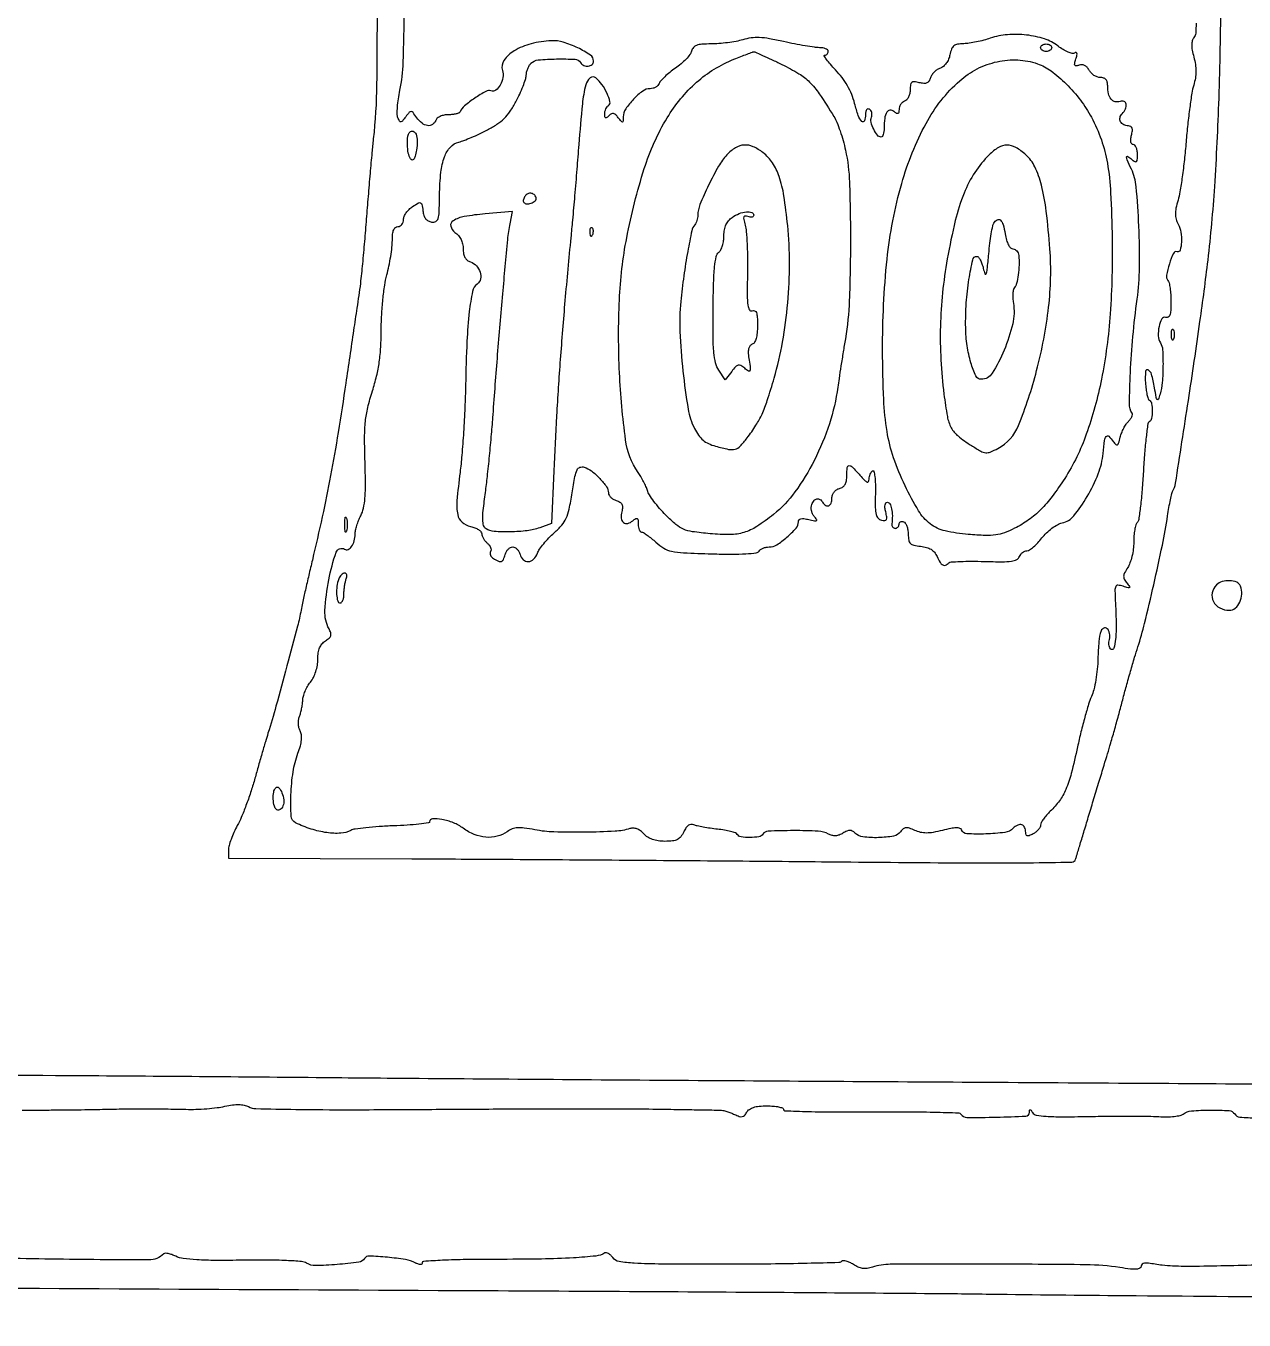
# Model space of a CAD drawing. Extents: x 0 to 5034, y 0 to 2560.
# Drawn here: x 1988.6 to 2315.6, y 1129.5 to 1476.8 of the extents above; entities that cross this region are included whole.
import ezdxf

# ---------------------------------------------------------------- set-up
doc = ezdxf.new("R2010")
doc.units = 0

msp = doc.modelspace()

# ---------------------------------------------------------------- linework, layer by layer
for points in [[(2082.883105, 1491.133743, -0.003563), (2082.765112, 1461.144784, -0.024765), (2081.876864, 1446.5, 0.004434), (2081.506146, 1442.850351, 0.001337), (2081.006735, 1437.296875, 0.001339), (2080.479912, 1431.064796, 0.001455), (2080.001357, 1425, -0.002827), (2079.512049, 1419.008594, -0.00279), (2078.953023, 1412.996875, -0.00274), (2078.405226, 1407.73756, -0.010723), (2077.97962, 1404.5, 0.00108), (2077.469344, 1401.123607, 0.000218), (2076.578232, 1395.121875, 0.00023), (2075.54797, 1388.139873, 0.000215), (2074.500914, 1381, -0.004189), (2072.446306, 1367.725397, -0.006237), (2070.406586, 1356.149364, -0.006582), (2068.168913, 1345.113404, -0.005561), (2065.519006, 1333.5, 0.001715), (2064.553748, 1329.414831, 0.001829), (2063.637252, 1325.409375, 0.001736), (2062.873491, 1321.958453, 0.008511), (2062.481962, 1320, -0.01898), (2061.543086, 1315.766672, -0.001634), (2058.700332, 1305.057746, -0.002319), (2055.75017, 1294.288244, -0.007032), (2053.606354, 1287, 0.00319), (2052.919034, 1284.727986, 0.001134), (2051.964666, 1281.471875, 0.001125), (2050.933162, 1277.89276, 0.001326), (2049.973358, 1274.5, -0.011657), (2048.942187, 1271.122949, -0.009772), (2047.695989, 1267.591139, -0.009894), (2046.429862, 1264.407701, -0.026561), (2045.366539, 1262.214517, 0.019531), (2044.46077, 1260.411299, 0.01935), (2043.695434, 1258.53738, 0.019628), (2043.155129, 1256.849453, 0.067841), (2043.000896, 1255.714517), (2043.001791, 1253.5), (2092.250896, 1253.311746, -0.00056), (2115.674826, 1253.195983, -0.000264), (2145.909191, 1252.996732, -0.000262), (2177.560021, 1252.754844, -0.00037), (2205.759116, 1252.503716, 0.000718), (2239.932247, 1252.223217, 0.004354), (2257.64232, 1252.257518, 0.002101), (2269.410211, 1252.432244, 0.325491), (2270.412907, 1253.19197, 0.000124), (2270.685787, 1254.097159, 0.000006), (2271.620343, 1257.200141, 0.000009), (2272.729252, 1260.88242, 0.000007), (2273.969105, 1265, -0.000329), (2275.315159, 1269.459847, -0.000278), (2276.745468, 1274.178125, -0.00028), (2278.055093, 1278.480987, -0.000781), (2278.980967, 1281.5, 0.004402), (2279.846648, 1284.397447, 0.001953), (2280.940091, 1288.234375, 0.001933), (2282.066512, 1292.306868, 0.002609), (2283.051978, 1296, -0.003403), (2284.037362, 1299.669419, -0.002604), (2285.163112, 1303.66906, -0.002632), (2286.25638, 1307.402913, -0.006217), (2287.120428, 1310.171267, 0.018304), (2288.930128, 1316.503686, 0.004701), (2291.38121, 1326.861976, 0.00498), (2293.684179, 1337.510337, 0.012433), (2295.094796, 1345.343661, -0.004855), (2295.471068, 1347.631404, -0.006777), (2295.855099, 1349.669118, -0.004314), (2296.214454, 1351.367946, -0.084321), (2296.415101, 1351.862631, 0.100121), (2297.234931, 1354.080988, 0.000565), (2300.665577, 1376.285205, 0.002785), (2303.795082, 1397.480534, 0.005841), (2305.943705, 1414, 0.013322), (2307.744697, 1433.732936, 0.007785), (2308.90315, 1457.451299, 0.007098), (2309.409026, 1484.020532, 0.005768)], [(2302.72176, 1477.566087, -0.022142), (2302.64455, 1474.890313, -0.156151), (2302.164232, 1473.697888, 0.102292), (2301.717034, 1472.857149, 0.069727), (2301.559282, 1471.782453, 0.049282), (2301.689051, 1470.375406, 0.01974), (2302.130292, 1468.49029, -0.028689), (2302.560798, 1466.490499, -0.039664), (2302.698988, 1464.661012, -0.040398), (2302.546076, 1462.85886, -0.031435), (2302.100896, 1460.942424, 0.033099), (2301.617639, 1458.830227, 0.006385), (2301.046853, 1454.947954, 0.00677), (2300.499224, 1450.393587, 0.006201), (2300.057141, 1445.690721, -0.006831), (2299.606303, 1440.958748, -0.00717), (2299.032505, 1436.316921, -0.006913), (2298.424794, 1432.327207, -0.031539), (2297.894496, 1430.042194, 0.019598), (2297.339395, 1427.885398, 0.054228), (2297.176331, 1426.328632, 0.069625), (2297.36634, 1425.009063, 0.052388), (2297.919964, 1423.649549, -0.082564), (2298.647506, 1421.502003, -0.050224), (2298.812689, 1418.820608, -0.059745), (2298.468978, 1416.66594, -0.424615), (2297.63123, 1416.218911, 0.380513), (2296.668141, 1415.795422, 0.029987), (2295.572048, 1412.964235, 0.030614), (2294.805678, 1409.940373, 0.228709), (2295.179538, 1408.55, -0.124725), (2295.499309, 1407.91133, -0.018384), (2295.758989, 1406.478282, -0.019784), (2295.939918, 1404.726839, -0.015845), (2296, 1402.831385, -0.0126), (2295.940485, 1400.470047, -0.066039), (2295.705489, 1399.19518, -0.18259), (2295.265183, 1398.645507, -0.229042), (2294.622313, 1398.591438, 0.372699), (2293.566516, 1398.209512, 0.074916), (2292.801753, 1396.181704, 0.062216), (2292.580589, 1393.640718, 0.132787), (2293.161294, 1391.773261, -0.128179), (2293.756965, 1389.917169, -0.0156), (2293.86213, 1385.604126, -0.019488), (2293.658378, 1381.157554, -0.05018), (2293.067357, 1378, -0.0182), (2292.614184, 1376.640279, -0.571756), (2292.330717, 1376.590479, -0.129434), (2292.061318, 1377.150346, -0.003809), (2291.580025, 1379.74476, 0.020043), (2290.788763, 1383.352778, 0.210514), (2289.870511, 1384.509584, 0.544514), (2289.157126, 1384.108338, 0.030043), (2289.153636, 1381.023082, 0.017214), (2289.30589, 1379.397001, 0.0234), (2289.56184, 1377.945798, 0.021464), (2289.873267, 1376.794995, 0.179392), (2290.199293, 1376.37683, -0.214733), (2290.817692, 1375.461535, -0.045035), (2290.978251, 1373.486855, -0.045089), (2290.782122, 1371.512153, -0.210036), (2290.147924, 1370.591422, 0.224695), (2289.78666, 1370.034167, 0.004145), (2289.338729, 1366.464671, 0.00934), (2288.921965, 1362.219763, 0.006001), (2288.589748, 1357.282405, -0.006467), (2288.250886, 1352.315472, -0.009595), (2287.814404, 1347.975769, -0.005258), (2287.341153, 1344.354436, -0.161536), (2286.941824, 1343.55, 0.128073), (2286.576202, 1342.920681, 0.023806), (2286.276661, 1341.605602, 0.024126), (2286.069094, 1339.994205, 0.019968), (2286, 1338.264817, -0.032237), (2285.881184, 1336.423889, -0.026148), (2285.524627, 1334.477583, -0.026885), (2285.003329, 1332.712853, -0.059834), (2284.38171, 1331.459811, 0.024521), (2283.562144, 1330.064262, 0.105213), (2283.304258, 1329.140794, 0.136648), (2283.477689, 1328.32288, 0.053091), (2284.123868, 1327.350748, -0.011385), (2284.894899, 1326.377447, -0.386294), (2284.870454, 1326.106822, -0.260996), (2284.549883, 1326.030802, -0.007392), (2283.147604, 1326.453152, 0.055648), (2281.770972, 1326.726698, 0.319281), (2281.165831, 1326.369586, 0.112403), (2280.953507, 1325.298517, 0.006144), (2281.093203, 1321.847398, -0.009582), (2281.282702, 1316.206572, -0.026551), (2281.129253, 1312.240524, -0.041206), (2280.703969, 1309.822876, -0.504159), (2279.959323, 1309.52514, -0.124427), (2279.60029, 1309.89567, -0.074986), (2279.376462, 1310.468723, -0.067316), (2279.316253, 1311.149256, -0.063888), (2279.436494, 1311.834157, 0.059889), (2279.572023, 1312.571583, 0.043097), (2279.5519, 1313.409208, 0.04364), (2279.390664, 1314.21543, 0.069162), (2279.102172, 1314.856763, 0.320904), (2278.120137, 1315.259206, 0.257225), (2277.250125, 1314.471722, 0.061309), (2276.646273, 1311.626778, 0.016417), (2276.396855, 1307, -0.020321), (2276.226622, 1304.242714, -0.016919), (2275.828039, 1301.332928, -0.017251), (2275.280355, 1298.691751, -0.04365), (2274.652392, 1296.835499, 0.028869), (2273.896748, 1294.801682, 0.006999), (2272.891599, 1291.358267, 0.007156), (2271.848905, 1287.369758, 0.007063), (2270.915945, 1283.335499, -0.009488), (2269.226639, 1276.188771, -0.037535), (2267.780737, 1271.913488, -0.056734), (2266.054061, 1268.85899, -0.047922), (2263.595014, 1266.075686, 0.024325), (2262.601689, 1265.052834, 0.028097), (2261.762285, 1263.984429, 0.028923), (2261.164712, 1263.013966, 0.124157), (2261, 1262.36087, -0.123254), (2260.856927, 1261.789287, -0.053123), (2260.4125, 1261.135032, -0.048143), (2259.765105, 1260.505073, -0.046068), (2259, 1260, -0.022443), (2257.965768, 1259.504843, -0.151601), (2257.40744, 1259.448413, -0.275545), (2257.100872, 1259.727174, -0.073915), (2257, 1260.405799, 0.102757), (2256.724132, 1261.733951, 0.213885), (2255.959069, 1262.432218, 0.19309), (2254.860418, 1262.362775, 0.085404), (2253.652048, 1261.509191, -0.165388), (2251.398956, 1260.399654, -0.024546), (2246.277313, 1259.985435, -0.020951), (2241.167213, 1260.037951, -0.30848), (2239.809547, 1261.071359, 0.251834), (2239.367601, 1261.487753, 0.072175), (2238.401376, 1261.602424, 0.042014), (2236.890189, 1261.435593, 0.013187), (2234.667127, 1260.937766, -0.017084), (2232.158673, 1260.39652, -0.044703), (2230.324341, 1260.232834, -0.057552), (2228.780565, 1260.411662, -0.049346), (2227.231568, 1260.940352, 0.024414), (2225.776283, 1261.519432, 0.106901), (2224.862218, 1261.626772, 0.148626), (2224.148213, 1261.332284, 0.06337), (2223.430412, 1260.573945, -0.19374), (2221.557712, 1259.408482, -0.036386), (2217.4619, 1258.992527, -0.037119), (2213.319254, 1259.182122, -0.167917), (2211.175041, 1260.224959, 0.065895), (2210.46687, 1260.76757, 0.1331), (2209.792298, 1260.945254, 0.105637), (2209.014962, 1260.773396, 0.032553), (2207.952009, 1260.202102, -0.047964), (2206.931874, 1259.693633, -0.076353), (2205.981014, 1259.486857, -0.0801), (2205.044992, 1259.579015, -0.058415), (2204.070553, 1259.962241, 0.111738), (2201.29753, 1260.726246, 0.012356), (2194.676782, 1260.869142, 0.00822), (2187.868182, 1260.735883, 0.250345), (2186.442555, 1259.907053, -0.218336), (2185.407657, 1259.218175, -0.03804), (2183.009463, 1259.022699, -0.037985), (2180.610957, 1259.192427, -0.221164), (2179.57987, 1259.870767, 0.173623), (2179.119397, 1260.238136, 0.018869), (2177.798354, 1260.635015, 0.021343), (2176.137388, 1260.991532, 0.015662), (2174.270853, 1261.249685, -0.009186), (2172.329076, 1261.492659, -0.009809), (2170.439698, 1261.802359, -0.009443), (2168.827743, 1262.130753, -0.044408), (2167.92812, 1262.417555, 0.116548), (2167.157621, 1262.546112, 0.134889), (2166.45685, 1262.302252, 0.096382), (2165.811167, 1261.64377, 0.038992), (2165.199558, 1260.538638, -0.055532), (2164.425187, 1259.242318, -0.113843), (2163.520983, 1258.488935, -0.09063), (2162.237119, 1258.109749, -0.02661), (2160.176426, 1258, -0.033979), (2158.3582, 1258.123705, -0.051143), (2156.815372, 1258.49809, -0.058005), (2155.53158, 1259.12798, -0.065898), (2154.487207, 1260.014136, 0.049019), (2153.589178, 1260.829637, 0.069483), (2152.643566, 1261.346928, 0.07867), (2151.688631, 1261.545289, 0.089015), (2150.761464, 1261.424292, -0.064036), (2146.765191, 1260.699427, -0.009617), (2138.601866, 1260.435627, -0.010927), (2130.368108, 1260.507948, -0.041595), (2125.265632, 1261.091019, 0.014149), (2122.416319, 1261.576088, 0.052612), (2120.599357, 1261.640075, 0.076922), (2119.189479, 1261.319662, 0.058567), (2117.793125, 1260.567653, -0.091405), (2115.142202, 1259.356022, -0.081505), (2112.121605, 1259.102437, -0.075703), (2108.984252, 1259.837068, -0.063711), (2106, 1261.5, 0.061489), (2103.393753, 1262.967456, 0.049791), (2100.316664, 1263.887332, 0.059709), (2097.790211, 1264.068816, 0.400349), (2097, 1263.240094, -0.375405), (2096.725541, 1262.92606, -0.005747), (2094.142087, 1262.607207, -0.0121), (2091.001247, 1262.332921, -0.007315), (2087.270935, 1262.152686, 0.008098), (2083.420444, 1261.960596, 0.010498), (2079.898882, 1261.653314, 0.008401), (2076.979878, 1261.287021, 0.087664), (2075.836676, 1260.912592, -0.110729), (2073.157453, 1260.168681, -0.047235), (2069.419829, 1260.333703, -0.042425), (2065.198632, 1261.29238, -0.037156), (2061, 1262.981061, -0.270951), (2059.830267, 1264.747427, -0.022712), (2059.771513, 1270.446036, -0.029506), (2060.354858, 1276.626938, -0.0504), (2061.655316, 1281.640224, 0.021471), (2062.294604, 1283.625111, 0.043749), (2062.589538, 1285.234851, 0.056771), (2062.563622, 1286.553273, 0.086958), (2062.219565, 1287.640224, -0.065727), (2061.906905, 1288.500043, -0.043774), (2061.770787, 1289.541103, -0.043591), (2061.817894, 1290.59649, -0.062715), (2062.055346, 1291.5, 0.029381), (2062.368789, 1292.434815, 0.016519), (2062.643876, 1293.600542, 0.016441), (2062.844602, 1294.799889, 0.025742), (2062.929715, 1295.842271, -0.062636), (2063.098478, 1296.921581, -0.030173), (2063.566854, 1298.243385, -0.029345), (2064.229206, 1299.581798, -0.037092), (2065, 1300.727129, 0.052641), (2065.796222, 1301.993373, 0.035653), (2066.436683, 1303.574474, 0.034997), (2066.85885, 1305.272865, 0.043444), (2067, 1306.894312, -0.033518), (2067.116116, 1308.624503, -0.064685), (2067.476669, 1309.962534, -0.078372), (2068.105196, 1310.990389, -0.076976), (2069.022971, 1311.782273, 0.041155), (2070.006906, 1312.515637, 0.139259), (2070.435976, 1313.183159, 0.148532), (2070.435699, 1313.949716, 0.049071), (2069.999448, 1315.001032, -0.137744), (2068.910823, 1319.92397, -0.033914), (2069.944725, 1328.223363, -0.034304), (2071.909601, 1335.599994, -0.481659), (2074.154391, 1336.404581, 0.250854), (2075.114516, 1336.344966, 0.134682), (2076.049737, 1337.128395, 0.087965), (2076.742042, 1338.636902, 0.061087), (2076.990848, 1340.5, -0.052269), (2077.102869, 1341.468274, -0.02083), (2077.448541, 1342.761045, -0.020343), (2077.940504, 1344.135998, -0.02411), (2078.518797, 1345.388664, 0.068225), (2079.237715, 1347.392479, 0.032411), (2079.630393, 1350.111412, 0.021202), (2079.770429, 1353.974297, 0.006354), (2079.659298, 1359.862883, -0.007549), (2079.550459, 1366.466701, -0.026406), (2079.769269, 1370.71846, -0.033101), (2080.403833, 1374.406425, -0.01769), (2081.646662, 1378.86327, 0.018157), (2082.76233, 1382.878597, 0.023141), (2083.482129, 1386.653239, 0.021768), (2083.878428, 1390.658365, 0.013449), (2084.011869, 1395.389052, -0.013819), (2084.124507, 1399.28035, -0.011232), (2084.453903, 1403.439284, -0.011394), (2084.931129, 1407.259213, -0.028797), (2085.5, 1410, 0.014361), (2086.066177, 1412.380406, 0.01132), (2086.546097, 1414.985938, 0.011483), (2086.881658, 1417.4281, 0.027612), (2086.988131, 1419.25, -0.022753), (2087.07301, 1420.992868, -0.072394), (2087.348016, 1422.123022, -0.128519), (2087.822443, 1422.761736, -0.170703), (2088.5, 1423, 0.124862), (2089.072066, 1423.145122, 0.100781), (2089.559375, 1423.553716, 0.090367), (2089.886872, 1424.164902, 0.078073), (2090, 1424.88499, -0.103466), (2090.175187, 1425.722522, -0.049571), (2090.715409, 1426.685018, -0.046187), (2091.503757, 1427.615631, -0.048945), (2092.435435, 1428.365739, -0.013294), (2094.003694, 1429.334715, -0.233694), (2094.582876, 1429.373998, -0.255828), (2094.934154, 1428.938229, -0.015715), (2095.185435, 1427.230749, 0.048134), (2095.448099, 1426.003721, 0.088275), (2095.921653, 1425.101103, 0.103894), (2096.61522, 1424.511576, 0.089029), (2097.526482, 1424.20974, 0.148807), (2098.62816, 1424.379828, 0.212124), (2099.260168, 1425.123935, 0.062413), (2099.548836, 1426.89688, 0.005379), (2099.668225, 1431.491278, -0.02207), (2100.029082, 1437.563798, -0.06208), (2100.987127, 1441.702291, -0.098256), (2102.582986, 1444.320616, -0.146443), (2104.872523, 1445.682853, 0.029932), (2106.210901, 1446.10531, 0.008995), (2108.19238, 1446.904988, 0.008981), (2110.38796, 1447.884248, 0.00963), (2112.495934, 1448.920134, 0.027719), (2115.080267, 1450.43933, 0.048149), (2117.008965, 1452.008856, 0.047997), (2118.60587, 1453.92191, 0.027351), (2120.16869, 1456.5, 0.014235), (2121.19624, 1458.56461, 0.015355), (2122.077338, 1460.633438, 0.015019), (2122.722945, 1462.44768, 0.068156), (2122.91869, 1463.55, -0.048104), (2123.037942, 1464.422891, -0.035923), (2123.328615, 1465.350313, -0.036717), (2123.734136, 1466.192083, -0.065859), (2124.2, 1466.8, -0.174902), (2126.129226, 1467.706112, -0.019442), (2131.065417, 1467.972506, -0.017269), (2136.024336, 1467.875807, -0.245562), (2137.5, 1467, 0.150167), (2138.386231, 1466.224101, 0.134433), (2139.597178, 1466.036444, 0.158065), (2140.60076, 1466.493134, 0.210584), (2141, 1467.399033, 0.249635), (2140.140617, 1469.013049, 0.035259), (2136.764289, 1470.954141, 0.03907), (2132.867572, 1472.479802, 0.08543), (2129.696546, 1472.87707, 0.051908), (2124.238416, 1472.054732, 0.073034), (2119.708473, 1470.144459, 0.101521), (2116.95938, 1467.5976, 0.236399), (2116.532247, 1464.898398, -0.120397), (2116.661013, 1462.999046, -0.084557), (2115.94206, 1460.970865, -0.101643), (2114.731091, 1459.567573, -0.261383), (2113.450386, 1459.380665, 0.223756), (2112.093487, 1459.280272, 0.020722), (2109.157535, 1457.457721, 0.025076), (2106.378197, 1455.357412, 0.114319), (2105.166667, 1453.75, -0.196391), (2104.863767, 1453.459372, -0.035674), (2104.105907, 1453.220313, -0.033668), (2103.123956, 1453.054852, -0.024911), (2102.023655, 1453, 0.04838), (2100.892922, 1452.890333, 0.05599), (2099.861388, 1452.565317, 0.064153), (2099.064331, 1452.081856, 0.133544), (2098.638374, 1451.5, -0.153365), (2097.752156, 1450.383157, -0.185617), (2096.45778, 1450.081979, -0.134492), (2094.959205, 1450.725876, -0.071768), (2093.567929, 1452.206481, 0.012957), (2092.538144, 1453.598502, 0.209071), (2092.036234, 1453.869935, 0.242127), (2091.538088, 1453.664259, 0.017426), (2090.582645, 1452.456481, -0.012867), (2089.699672, 1451.319155, -0.191772), (2089.267662, 1451.079792, -0.311241), (2088.913062, 1451.262808, -0.030237), (2088.487852, 1452.188967, -0.093382), (2088.303294, 1453.182171, -0.017178), (2088.372282, 1455.053367, -0.017916), (2088.610009, 1457.265938, -0.015459), (2089.014194, 1459.568374, 0.042586), (2089.915269, 1467.068308, 0.007523), (2090.190495, 1481.25003, 0.00855)], [(1938.702385, 1138.353164, 0.000221), (2110, 1137.43918, -0.000227), (2153.357083, 1137.207293, -0.000261), (2194.734375, 1136.945616, -0.000234), (2229.811213, 1136.689057, -0.001514), (2247.5, 1136.497825, 0.001454), (2283.533591, 1136.103951, 0.000107), (2382.32189, 1135.332643, 0.000039), (2488.420188, 1134.535161, 0.005016)], [(2477.352577, 1191.772785, -0.000022), (2435.9625, 1192.04187, -0.000022), (2396.644929, 1192.300932, -0.000048)], [(2366.5, 1192.503788, 0.000081), (2336.004856, 1192.707016, 0.000035), (2295.421875, 1192.968089, 0.000035), (2252.258142, 1193.239764, 0.000046), (2213, 1193.480539, -0.000183), (2174.248368, 1193.728799, -0.000147), (2132.634375, 1194.022868, -0.000149), (2094.228467, 1194.31704, -0.000384), (2066.5, 1194.559009, 0.000763), (1999.868722, 1195.089981, 0.00146), (1946.363404, 1195.278483, 0.000272)], [(1987.58281, 1185.896767, 0.003739), (1993.747496, 1185.887351, 0.000765), (1998.157441, 1185.920341, 0.000792), (2002.516452, 1185.966532, 0.000763), (2006.290519, 1186.01827, 0.003423), (2008.5, 1186.067065, -0.004554), (2013.613917, 1186.168426, -0.002575), (2019.813229, 1186.202893, -0.002561), (2026.122209, 1186.173159, -0.003907), (2031.597176, 1186.076526, 0.014925), (2034.24895, 1186.088155, 0.011037), (2037.177892, 1186.253243, 0.011176), (2039.939988, 1186.532407, 0.024489), (2042.033367, 1186.896162, -0.021103), (2044.092466, 1187.268334, -0.038032), (2045.803619, 1187.372136, -0.046908), (2047.21994, 1187.216875, -0.072241), (2048.377042, 1186.798213, 0.117388), (2050.341486, 1186.280483, 0.002176), (2061.11065, 1186.069017, 0.004216), (2075.527032, 1185.97027, 0.00144), (2096.44085, 1186.063624, -0.000725), (2115.211254, 1186.174265, -0.000781), (2133.52325, 1186.22706, -0.000736), (2149.241133, 1186.224681, -0.003737), (2158, 1186.144982, 0.000015), (2164.047748, 1186.044918, 0.000021), (2169.3875, 1185.956952, 0.000011), (2173.922935, 1185.882525, 0.000361), (2175, 1185.86565, -0.050788), (2175.736793, 1185.779473, -0.01892), (2176.746462, 1185.515459, -0.018519), (2177.83346, 1185.142373, -0.021312), (2178.83902, 1184.704994, 0.029064), (2180.112838, 1184.174248, 0.128244), (2180.916459, 1184.108547, 0.165603), (2181.535413, 1184.448091, 0.057717), (2182.13871, 1185.283378, -0.111515), (2182.843351, 1186.067097, -0.077445), (2183.913333, 1186.599601, -0.054549), (2185.437356, 1186.905703, -0.02231), (2187.54969, 1187, -0.019409), (2189.255505, 1186.93376, -0.031413), (2190.692721, 1186.730595, -0.032957), (2191.746151, 1186.440041, -0.319165), (2192, 1186.082875, 0.403663), (2192.376731, 1185.692271, 0.001843), (2198.604652, 1185.489979, 0.006456), (2206.108807, 1185.370846, 0.003278), (2215.551059, 1185.404768, -0.003287), (2224.616445, 1185.437178, -0.005306), (2232.333207, 1185.332144, -0.001316), (2239.037904, 1185.15205, -0.252078), (2239.610076, 1184.821893, 0.257612), (2241.22981, 1183.90957, 0.00799), (2249.133992, 1183.967084, 0.007143), (2257.068652, 1184.26511, 0.395568), (2258.015313, 1185.25, -0.028982), (2258.056073, 1185.829688, -0.397684), (2258.205298, 1185.951758, -0.222449), (2258.431845, 1185.825289, -0.014676), (2258.861735, 1185.189477, 0.211805), (2259.838315, 1184.538172, 0.025112), (2262.487041, 1184.21737, 0.018159), (2266.655249, 1184.07559, 0.004325), (2273.596422, 1184.151689, -0.002649), (2279.306752, 1184.233444, -0.00272), (2284.967288, 1184.253701, -0.002632), (2289.877504, 1184.218713, -0.011487), (2292.781581, 1184.115977, 0.018196), (2294.893013, 1184.06963, 0.02207), (2296.869608, 1184.185536, 0.021347), (2298.496836, 1184.423804, 0.122731), (2299.281581, 1184.785912, -0.149847), (2301.470209, 1185.657748, -0.019656), (2306.531118, 1185.871912, -0.01651), (2311.619378, 1185.719056, -0.243174), (2313.106815, 1184.82717, 0.23883), (2314.498333, 1183.977189, 0.018655), (2318.980475, 1183.788101, 0.018867)], [(2320.981838, 1144.297974, -0.001241), (2302.5, 1143.900708, -0.009913), (2299.545003, 1143.903114, -0.008649), (2296.454688, 1144.02041, -0.00873), (2293.664175, 1144.223624, -0.025371), (2291.75, 1144.4951, 0.016731), (2289.964771, 1144.779821, 0.065959), (2288.853927, 1144.77201, 0.143825), (2288.240186, 1144.494648, 0.218547), (2288, 1143.971388, -0.278385), (2287.670357, 1143.425208, -0.105895), (2286.778908, 1143.174886, -0.044816), (2285.128921, 1143.219151, -0.009289), (2282.25, 1143.610097, 0.0356), (2273.220553, 1144.355601, 0.002441), (2247.549628, 1144.517959, 0.001331), (2220.655169, 1144.485199, 0.078476), (2215.841887, 1143.70592, -0.046107), (2214.47007, 1143.391957, -0.068243), (2213.237866, 1143.396185, -0.067151), (2212.0379, 1143.733206, -0.04306), (2210.762061, 1144.420248, 0.034), (2209.779431, 1144.972559, 0.04695), (2208.829588, 1145.319559, 0.056115), (2208.041834, 1145.434041, 0.206828), (2207.584133, 1145.253508, -0.191162), (2206.870473, 1144.946854, -0.000827), (2198.336268, 1144.721343, -0.003814), (2188.590389, 1144.554319, -0.002377), (2177.163959, 1144.5, -0.001282), (2159.34396, 1144.5457, -0.012959), (2151.928177, 1144.776001, -0.028002), (2147.863564, 1145.237068, -0.192516), (2146.181578, 1146.26673, 0.041969), (2145.615868, 1146.905282, 0.058523), (2145.006522, 1147.363732, 0.073988), (2144.447302, 1147.587347, 0.199137), (2144.032789, 1147.520265, -0.112861), (2141.640797, 1146.704143, -0.011434), (2135.613878, 1146.213886, -0.010859), (2127.067478, 1145.901113, -0.003782), (2114.75, 1145.811204, 0.003927), (2106.756571, 1145.750537, 0.008006), (2100.482314, 1145.553113, 0.002884), (2095.385054, 1145.281507, 0.397036), (2095, 1144.873037, -0.213535), (2094.861749, 1144.564077, -0.177717), (2094.524299, 1144.430259, -0.091207), (2093.972824, 1144.51707, -0.034061), (2093.25, 1144.827922, 0.077741), (2090.493337, 1145.738599, 0.01819), (2085.652716, 1146.359253, 0.011229), (2080.72152, 1146.698504, 0.27231), (2079.549532, 1146.080145, -0.224319), (2077.990768, 1145.068022, -0.012851), (2072.156662, 1144.430411, -0.015495), (2066.356191, 1144.127532, -0.145879), (2063.977154, 1144.782195, 0.120107), (2062.629933, 1145.227422, 0.008287), (2058.602099, 1145.48368, 0.010393), (2053.398749, 1145.619913, 0.005387), (2046.896713, 1145.584909, -0.004839), (2039.575465, 1145.537471, -0.013659), (2034.462896, 1145.693528, -0.0176), (2030.861564, 1146.029519, -0.082548), (2028.876784, 1146.628176, 0.027504), (2027.825351, 1147.076032, 0.037762), (2026.835704, 1147.352259, 0.041836), (2026.028164, 1147.443966, 0.206579), (2025.612092, 1147.278759, -0.19968), (2021.643429, 1145.641751, -0.002842), (1995.397537, 1145.868487, -0.002088), (1968.716836, 1146.362068, -0.407588)]]:
    msp.add_lwpolyline(points, format="xyb")
for points in [[(2247.5, 1473.527081, -0.018697), (2245.739992, 1472.995458, -0.01379), (2243.757031, 1472.534558, -0.013977), (2241.855895, 1472.202644, -0.030085), (2240.375, 1472.076852, 0.035816), (2238.693813, 1471.91464, 0.12864), (2237.719194, 1471.475112, 0.134027), (2237.10701, 1470.626233, 0.040254), (2236.666086, 1469.080428, -0.051606), (2236.292256, 1467.874148, -0.055942), (2235.686475, 1466.804765, -0.061393), (2234.925464, 1465.987553, -0.09807), (2234.092238, 1465.529275, 0.069261), (2233.285055, 1465.1437, 0.04912), (2232.504967, 1464.510166, 0.049292), (2231.866692, 1463.740014, 0.071672), (2231.483136, 1462.946867, -0.066758), (2231.054651, 1462.038239, -0.146763), (2230.475415, 1461.545, -0.12419), (2229.649949, 1461.406, -0.041427), (2228.431984, 1461.606427, 0.032659), (2227.097379, 1461.850125, 0.19653), (2226.432056, 1461.663985, 0.197107), (2226.088852, 1461.065483, 0.032871), (2226, 1459.715397, -0.055644), (2225.888429, 1458.715962, -0.057874), (2225.559375, 1457.779686, -0.064344), (2225.074193, 1457.042515, -0.124077), (2224.5, 1456.638374, 0.086961), (2223.926569, 1456.294725, 0.066389), (2223.440625, 1455.746041, 0.065872), (2223.112141, 1455.084195, 0.082472), (2223, 1454.40894, -0.036325), (2222.942138, 1453.613551, -0.2754), (2222.714439, 1453.333534, -0.236709), (2222.32826, 1453.37785, -0.028409), (2221.616783, 1453.903079, 0.198834), (2220.566722, 1454.228102, 0.242134), (2219.70937, 1453.681589, 0.101987), (2219.160359, 1452.051713, 0.030418), (2219, 1449.418213, -0.029759), (2218.944809, 1448.491743, -0.046358), (2218.776911, 1447.71035, -0.058649), (2218.532771, 1447.1658, -0.263925), (2218.240547, 1447, -0.228947), (2217.237428, 1447.484731, -0.052646), (2216.201874, 1449.117074, -0.052685), (2215.5048, 1450.998277, -0.155228), (2215.584388, 1452.359317, 0.076033), (2215.715019, 1452.958564, 0.076161), (2215.660433, 1453.569098, 0.081901), (2215.43438, 1454.096931, 0.112762), (2215.068174, 1454.457866, 0.167716), (2214.647627, 1454.552455, 0.204673), (2214.299539, 1454.355516, 0.117999), (2214.071493, 1453.841054, 0.045615), (2214, 1453.059017, -0.084577), (2213.712424, 1451.371091, -0.555302), (2213.034968, 1451.219966, -0.111046), (2212.067214, 1452.77986, -0.020804), (2211.091541, 1456.019888, 0.033295), (2210.289363, 1458.461309, 0.033117), (2209.169031, 1460.779189, 0.032526), (2207.731083, 1462.966927, 0.029735), (2205.980892, 1465.019888, -0.011328), (2204.577932, 1466.547913, -0.022507), (2203.550848, 1467.830842, -0.027405), (2202.943581, 1468.767319, -0.576316), (2203.078401, 1469, 0.107697), (2203.430013, 1469.076624, 0.099588), (2203.72928, 1469.29375, 0.09569), (2203.929934, 1469.618234, 0.091006), (2204, 1470, 0.218475), (2203.824423, 1470.382644, 0.07822), (2203.301658, 1470.70625, 0.059474), (2202.532937, 1470.926769, 0.04016), (2201.622665, 1471, -0.035463), (2200.274528, 1471.095737, -0.006619), (2197.823557, 1471.478783, -0.00706), (2194.965442, 1472.005923, -0.006399), (2192.027914, 1472.629899, 0.01132), (2188.191393, 1473.405463, 0.032851), (2185.502576, 1473.705558, 0.044139), (2183.28325, 1473.610622, 0.040053), (2181.039229, 1473.129899, -0.026239), (2179.25644, 1472.696207, -0.013499), (2176.987038, 1472.331908, -0.01338), (2174.625571, 1472.08205, -0.019667), (2172.540361, 1472, 0.015968), (2170.053925, 1471.920574, 0.072605), (2168.640602, 1471.621076, 0.13089), (2167.804643, 1471.031722, 0.110608), (2167.307371, 1470.067388, -0.098078), (2166.861599, 1469.147646, -0.027567), (2165.826453, 1467.923557, -0.026669), (2164.47734, 1466.640289, -0.025268), (2162.975644, 1465.483121, 0.016726), (2161.470958, 1464.364073, 0.019173), (2160.113707, 1463.194519, 0.018642), (2159.047205, 1462.124868, 0.095347), (2158.606037, 1461.415733, -0.100911), (2158.260914, 1460.874376, -0.066819), (2157.680593, 1460.415872, -0.063449), (2156.964136, 1460.105754, -0.07056), (2156.218476, 1460, 0.15832), (2154.220306, 1459.351031, 0.044502), (2151.716656, 1457.168354, 0.044766), (2149.623462, 1454.555205, 0.143356), (2148.968197, 1452.445281, -0.010565), (2148.923514, 1451.25357, -0.348541), (2148.744324, 1451.053078, -0.271601), (2148.461587, 1451.159408, -0.007753), (2147.633399, 1452.215202, 0.037639), (2146.937777, 1453.000519, 0.138729), (2146.359968, 1453.312399, 0.180082), (2145.796506, 1453.234665, 0.07312), (2145.165202, 1452.765202, -0.030707), (2144.57994, 1452.247727, -0.268773), (2144.25, 1452.202081, -0.271058), (2144.048283, 1452.465378, -0.031096), (2144, 1453.240983, -0.054708), (2144.073899, 1453.914357, -0.049325), (2144.292673, 1454.580809, -0.052427), (2144.614643, 1455.142473, -0.098303), (2144.996333, 1455.497734, 0.325906), (2145.403664, 1456.496847, 0.045992), (2144.628281, 1458.724893, 0.04561), (2143.266902, 1461.113784, 0.067336), (2141.635675, 1462.887399, 0.362632), (2140.081987, 1462.882672, 0.156389), (2138.897279, 1461.000243, 0.038429), (2137.999154, 1455.909816, 0.005085), (2137.040492, 1445, -0.001117), (2136.510858, 1438.369611, -0.000906), (2135.91419, 1431.2625, -0.000915), (2135.340304, 1424.713083, -0.00238), (2134.896008, 1420, 0.00292), (2133.325131, 1403.141197, 0.003553), (2132.05833, 1387.33301, 0.003728), (2131.067629, 1372.207342, 0.003986), (2130.327123, 1357.402907), (2129.734619, 1343.305814), (2126.546312, 1342.152907, -0.057078), (2123.209727, 1341.361306, -0.025214), (2118.682321, 1341.050726, -0.022431), (2114.342303, 1341.166976, -0.123908), (2112.139756, 1341.892465, -0.182022), (2111.493991, 1342.749123, -0.067426), (2111.262762, 1344.266857, -0.032117), (2111.384988, 1346.828779, -0.005615), (2111.978734, 1351.627152, 0.006193), (2112.499383, 1355.875108, 0.002851), (2113.077262, 1361.418601, 0.002823), (2113.619014, 1367.257223, 0.003907), (2114.034389, 1372.5, -0.002213), (2115.259854, 1388.663093, -0.002164), (2116.636895, 1404.934682, -0.001207), (2117.971328, 1419.530798, -0.026474), (2118.596785, 1423.768952), (2119.257581, 1427.037903), (2111.87879, 1426.396075, 0.020501), (2106.303799, 1425.679906, 0.095423), (2103.281982, 1424.545838, 0.322263), (2102.670388, 1423.091137, 0.185656), (2103.782328, 1421.43991, -0.061805), (2104.721444, 1420.591895, -0.06225), (2105.422191, 1419.541995, -0.060967), (2105.853704, 1418.331443, -0.055215), (2106, 1417.010684, 0.04377), (2106.116168, 1415.68621, 0.083635), (2106.473181, 1414.682865, 0.100501), (2107.08334, 1413.971642, 0.08875), (2107.948848, 1413.516235, -0.129724), (2109.555533, 1412.496937, -0.112408), (2110.555858, 1410.764233, -0.126003), (2110.646113, 1408.924349, -0.185629), (2109.784366, 1407.576196, 0.186127), (2108.507749, 1405.574767, 0.021135), (2107.650352, 1400.175453, 0.018), (2107.020255, 1392.238474, 0.005881), (2106.65081, 1380.5, -0.006214), (2106.456191, 1374.444651, -0.00474), (2106.097967, 1367.821875, -0.004794), (2105.643905, 1361.621759, -0.011227), (2105.156152, 1357, 0.010117), (2104.339613, 1349.424013, 0.070301), (2104.537575, 1345.70914, 0.164432), (2105.705336, 1343.667501, 0.127964), (2107.999058, 1342.500207, -0.038912), (2109.147712, 1342.152437, -0.051582), (2110.118473, 1341.653388, -0.062091), (2110.7871, 1341.087987, -0.18839), (2111, 1340.542989, 0.090047), (2111.106451, 1339.956693, 0.043042), (2111.437391, 1339.263204, 0.040804), (2111.919268, 1338.577902, 0.045949), (2112.48899, 1338.009138, -0.05731), (2113.012499, 1337.462269, -0.069367), (2113.359314, 1336.84308, -0.082272), (2113.484537, 1336.249421, -0.150442), (2113.360874, 1335.77489, 0.137193), (2113.231617, 1335.326886, 0.098931), (2113.329865, 1334.813292, 0.085168), (2113.641476, 1334.311995, 0.070141), (2114.121885, 1333.903509, 0.033844), (2115.463386, 1333.175951, 0.19297), (2116.257684, 1333.13777, 0.208464), (2116.821161, 1333.656697, 0.03995), (2117.289749, 1335, -0.064979), (2117.600067, 1335.76458, -0.06762), (2118.092991, 1336.4125, -0.074911), (2118.686038, 1336.85024, -0.122181), (2119.289749, 1337, -0.122181), (2119.89346, 1336.85024, -0.074911), (2120.486507, 1336.4125, -0.06762), (2120.979431, 1335.76458, -0.064979), (2121.289749, 1335, 0.137862), (2122.133486, 1333.559228, 0.211616), (2123.470897, 1333.071116, 0.181365), (2124.896243, 1333.717857, 0.106066), (2125.928476, 1335.311877, -0.060788), (2126.51005, 1336.416146, -0.020141), (2127.614971, 1337.880355, -0.019717), (2128.9821, 1339.419878, -0.021172), (2130.435432, 1340.809165, 0.033519), (2132.470176, 1342.852671, 0.073219), (2133.660149, 1344.708952, 0.054448), (2134.458499, 1347.158229, 0.012131), (2135.256517, 1351.493324, -0.006117), (2136.019319, 1355.936623, -0.063325), (2136.582497, 1357.702465, -0.203984), (2137.340416, 1358.385037, -0.153228), (2138.47481, 1358.415222, -0.095311), (2140.436862, 1357.424641, -0.039016), (2142.659092, 1355.413499, -0.037621), (2144.480793, 1353.170046, -0.152878), (2145, 1351.511624, 0.131429), (2145.153991, 1350.935913, 0.068579), (2145.612394, 1350.344858, 0.060739), (2146.287496, 1349.828589, 0.056109), (2147.084744, 1349.473103, -0.058556), (2148.066118, 1349.029767, -0.142874), (2148.599278, 1348.452483, -0.131467), (2148.763296, 1347.645111, -0.046257), (2148.581074, 1346.467001, 0.082898), (2148.438657, 1344.701376, 0.202399), (2149.034306, 1343.569246, 0.241005), (2150.161714, 1343.324146, 0.108878), (2151.543805, 1344.036355, -0.031197), (2152.322875, 1344.604803, -0.289841), (2152.720828, 1344.606297, -0.234532), (2152.950716, 1344.230997, -0.022218), (2153, 1343.122445, 0.040228), (2153.06549, 1342.309773, 0.059553), (2153.262684, 1341.623468, 0.078323), (2153.552075, 1341.156799, 0.218215), (2153.894245, 1341, -0.140164), (2154.398792, 1340.855727, -0.01606), (2155.391649, 1340.192188, -0.018373), (2156.541901, 1339.30315, -0.014), (2157.736044, 1338.25, 0.053208), (2159.851844, 1336.6601, 0.083873), (2161.963999, 1335.83904, 0.039545), (2165.187777, 1335.436079, 0.004233), (2172.726089, 1335.15827, 0.00608), (2178.061496, 1335.07178, 0.01574), (2181.907628, 1335.177302, 0.014201), (2184.674817, 1335.419515, 0.229274), (2185.443308, 1335.90827, -0.107948), (2185.848097, 1336.326861, -0.050934), (2186.516378, 1336.679304, -0.04715), (2187.321962, 1336.919092, -0.048808), (2188.148827, 1337, 0.142955), (2190.158975, 1337.586712, 0.035842), (2192.928345, 1339.64702, 0.034568), (2195.351329, 1342.045851, 0.182305), (2196, 1343.765805, -0.172839), (2196.184468, 1344.283505, -0.17057), (2196.655776, 1344.571376, -0.08826), (2197.486677, 1344.59994, -0.025605), (2198.75, 1344.353178, 0.008118), (2200.346529, 1343.982961, 0.18566), (2200.80244, 1344.054439, 0.435059), (2200.871237, 1344.351714, 0.023886), (2200.232747, 1345.207378, -0.067793), (2199.794393, 1345.916855, -0.054475), (2199.521121, 1346.772243, -0.056016), (2199.444404, 1347.637151, -0.085951), (2199.589736, 1348.373252, -0.073616), (2200.198112, 1349.452323, -0.17638), (2200.964466, 1349.934164, -0.208123), (2201.768873, 1349.772551, -0.102498), (2202.5, 1349, 0.106846), (2203.312173, 1348.156464, 0.25636), (2204.148929, 1348.081336, 0.21157), (2204.784203, 1348.775069, 0.08129), (2205, 1350.09362, -0.079589), (2205.141521, 1350.977061, -0.083929), (2205.551274, 1351.754322, -0.08438), (2206.191502, 1352.350538, -0.0816), (2207, 1352.710251, 0.085218), (2207.909102, 1353.122574, 0.111474), (2208.531244, 1353.786478, 0.091163), (2208.886488, 1354.762454, 0.041839), (2209, 1356.116631, -0.02383), (2209.106074, 1358.341022, -0.375714), (2209.615862, 1358.822361, -0.213899), (2210.464902, 1358.479755, -0.011017), (2212.516365, 1356.25, 0.011519), (2213.763033, 1354.897708, 0.099144), (2214.435142, 1354.432608, 0.390316), (2214.804883, 1354.561973, 0.118369), (2214.968399, 1355.190983, -0.04789), (2215.04748, 1355.879277, -0.046061), (2215.256366, 1356.54942, -0.049652), (2215.555265, 1357.105189, -0.106541), (2215.904336, 1357.440877, -0.512245), (2216.255448, 1357.295229, -0.027409), (2216.503347, 1355.901152, -0.024099), (2216.651969, 1353.868551, -0.011943), (2216.654336, 1351.281989, 0.00827), (2216.630404, 1347.560773, 0.054259), (2216.850697, 1345.710776, 0.130067), (2217.375524, 1344.716348, 0.15788), (2218.289358, 1344.201191, 0.060388), (2219.184986, 1344.12982, 0.269863), (2219.611714, 1344.402303, 0.160429), (2219.713939, 1345.047208, 0.021243), (2219.43095, 1346.419096, -0.030675), (2219.228366, 1347.504176, -0.075107), (2219.249983, 1348.313983, -0.131671), (2219.482447, 1348.80975, -0.221128), (2219.891592, 1349, -0.285228), (2220.558873, 1348.585636, -0.064208), (2221.013276, 1347.263998, -0.049595), (2221.208169, 1345.393295, -0.03347), (2221.074646, 1343.25, 0.082595), (2221.091687, 1342.772633, 0.103799), (2221.266635, 1342.367188, 0.116034), (2221.571023, 1342.097217, 0.124261), (2221.956163, 1342, 0.102898), (2222.354475, 1342.082849, 0.098773), (2222.693373, 1342.318229, 0.09699), (2222.920457, 1342.669831, 0.095308), (2223, 1343.083333, -0.123348), (2223.095349, 1343.463957, -0.143147), (2223.355875, 1343.729813, -0.125409), (2223.748828, 1343.835039, -0.083665), (2224.211489, 1343.762837, -0.168639), (2224.679636, 1343.402583, -0.055559), (2225.078416, 1342.61709, -0.047948), (2225.35747, 1341.58041, -0.038514), (2225.461489, 1340.429504, 0.038072), (2225.607049, 1338.802967, 0.159913), (2226.056301, 1337.945281, 0.141957), (2226.961068, 1337.463706, 0.027836), (2228.802077, 1337.182758, -0.04143), (2230.383951, 1336.897204, -0.074166), (2231.592939, 1336.372507, -0.08258), (2232.509985, 1335.564435, -0.064131), (2233.212592, 1334.432758, 0.02856), (2234.034837, 1332.871071, 0.132513), (2234.763237, 1332.171, 0.227658), (2235.513965, 1332.130125, 0.098342), (2236.367413, 1332.700746, -0.180617), (2236.957541, 1332.969976, -0.006615), (2239.45575, 1333.113548, -0.011327), (2242.463027, 1333.178283, -0.007629), (2245.896874, 1333.122002, 0.006298), (2250.643457, 1333.031567, 0.035842), (2253.161488, 1333.195972, 0.077525), (2254.598489, 1333.627285, 0.191816), (2255.33141, 1334.421256, -0.071633), (2255.668558, 1335.024806, -0.063735), (2256.17425, 1335.536244, -0.066849), (2256.764601, 1335.882339, -0.099514), (2257.349926, 1336, 0.146814), (2258.059503, 1336.212942, 0.030404), (2259.113456, 1337.004032, 0.029531), (2260.267913, 1338.109481, 0.024113), (2261.369644, 1339.417982, -0.038038), (2262.575538, 1340.771885, -0.03199), (2264.041165, 1342.014299, -0.033196), (2265.533882, 1342.977058, -0.072693), (2266.803257, 1343.456788, 0.169105), (2269.90765, 1345.365429, 0.038111), (2273.502944, 1350.527905, 0.039679), (2276.478077, 1356.642757, 0.06954), (2277.784287, 1362.106831, -0.008373), (2278.180323, 1365.611043, -0.142838), (2278.640666, 1366.661443, -0.434988), (2279.309337, 1366.697182, -0.043082), (2280.49174, 1365.342183, 0.03162), (2281.205136, 1364.48585, 0.349169), (2281.617757, 1364.427232, 0.188953), (2281.958856, 1364.860844, 0.011785), (2282.401353, 1366.462983, -0.031647), (2282.775344, 1367.633825, -0.024591), (2283.322706, 1368.854202, -0.025161), (2283.948825, 1369.944948, -0.053547), (2284.558562, 1370.701419, 0.038703), (2285.083615, 1371.314719, 0.050948), (2285.454971, 1371.950188, 0.06099), (2285.63283, 1372.51471, 0.186354), (2285.560206, 1372.902585, -0.143027), (2284.868607, 1375.406894, -0.007545), (2285.118307, 1383.792631, -0.011983), (2285.784856, 1393.462367, -0.010583), (2286.933643, 1403.5, 0.03064), (2287.563325, 1412.010455, 0.014227), (2287.387557, 1423.092754, 0.01126), (2286.678661, 1433.684479, 0.089238), (2285.386031, 1438.403638, -0.005431), (2284.236745, 1440.880152, -0.11741), (2284.086135, 1441.663768, -0.580411), (2284.387769, 1441.818945, -0.02903), (2285.5, 1441, 0.037417), (2286.314382, 1440.421153, 0.333054), (2286.72568, 1440.462368, 0.193794), (2286.955372, 1440.9439, 0.015561), (2287, 1442.377555, 0.040359), (2286.918817, 1443.381666, 0.059706), (2286.674405, 1444.229657, 0.078522), (2286.315689, 1444.806151, 0.217711), (2285.891592, 1445, -0.21819), (2285.485366, 1445.18613, -0.131105), (2285.250028, 1445.672349, -0.076525), (2285.220637, 1446.459825, -0.032626), (2285.410644, 1447.5, 0.029681), (2285.634212, 1448.684432, 0.112646), (2285.561627, 1449.429367, 0.194164), (2285.207825, 1449.845151, 0.12114), (2284.578069, 1450, -0.11864), (2283.306967, 1450.305913, -0.157107), (2282.469395, 1451.14118, -0.172664), (2282.32158, 1452.244721, -0.145156), (2282.887132, 1453.287132, 0.084627), (2283.810464, 1454.589968, 0.155142), (2283.990122, 1455.86609, 0.267233), (2283.402727, 1456.577464, 0.183187), (2282.32995, 1456.573119, -0.153077), (2281.023302, 1456.491199, -0.166208), (2279.953992, 1457.177478, -0.113432), (2279.253907, 1458.645808, -0.053101), (2279.015313, 1460.75, 0.056581), (2278.892805, 1461.7673, 0.122811), (2278.533649, 1462.461765, 0.13615), (2277.919492, 1462.862803, 0.077112), (2277.035184, 1463, -0.086855), (2276.205751, 1463.145175, -0.057686), (2275.338966, 1463.576561, -0.056149), (2274.567708, 1464.212096, -0.069612), (2274.019929, 1464.962762, 0.059401), (2273.472888, 1465.745359, 0.093112), (2272.82431, 1466.244976, 0.107435), (2272.109935, 1466.432453, 0.102609), (2271.369346, 1466.31149, -0.050667), (2270.580725, 1466.097336, -0.322808), (2270.230256, 1466.271231, -0.181056), (2270.164245, 1466.786215, -0.019148), (2270.491734, 1467.973958, 0.019639), (2270.768659, 1468.982167, 0.115961), (2270.767514, 1469.526084, 0.359682), (2270.537046, 1469.70029, 0.128266), (2270.113019, 1469.569849, -0.199663), (2269.47627, 1469.467462, -0.040306), (2268.363422, 1469.830428, -0.036796), (2267.050807, 1470.496211, -0.027166), (2265.703379, 1471.412673, 0.083905), (2262.041961, 1473.338364, 0.050325), (2257.23083, 1474.395053, 0.048907), (2252.108986, 1474.486749, 0.062807)], [(2191.552912, 1466.506542, -0.021907), (2196.12795, 1464.022569, -0.061342), (2198.996325, 1461.779154, -0.048399), (2201.591894, 1458.620158, -0.009862), (2205.510967, 1452.524031, -0.039929), (2206.303817, 1450.970182, -0.014451), (2207.184336, 1448.652693, -0.014225), (2208.006312, 1446.048621, -0.01644), (2208.635985, 1443.524031, -0.044526), (2209.700484, 1434.882039, -0.008595), (2209.958802, 1419.112258, -0.009312), (2209.648952, 1403.17027, -0.032022), (2208.594973, 1392.88099, 0.001388), (2208.01015, 1389.332136, 0.001196), (2207.41479, 1385.599214, 0.001204), (2206.890923, 1382.210068, 0.003485), (2206.550347, 1379.861014, -0.044384), (2204.298475, 1370.054625, -0.038365), (2200.270529, 1360.286733, -0.039921), (2195.07096, 1351.760411, -0.067922), (2189.309572, 1345.735566, -0.023674), (2184.807322, 1342.488828, -0.070689), (2181.372908, 1340.88752, -0.072029), (2177.664779, 1340.322028, -0.025245), (2172.266446, 1340.554054, -0.011389), (2167.539404, 1341.105879, -0.064883), (2165.105216, 1341.775823, -0.07815), (2163.129592, 1342.998371, -0.020604), (2160.405167, 1345.543185, -0.016844), (2158.73945, 1347.350741, -0.017365), (2157.216749, 1349.248546, -0.017368), (2156.015193, 1350.979804, -0.067775), (2155.46547, 1352.157752, 0.028341), (2155.062959, 1353.233765, 0.014194), (2154.440185, 1354.54634, 0.014045), (2153.71691, 1355.871898, 0.020143), (2152.99724, 1357, -0.119827), (2149.595019, 1365.781654, -0.020536), (2147.974505, 1383.731965, -0.023364), (2147.930485, 1403.315642, -0.036823), (2149.909858, 1420, -0.028568), (2154.620061, 1438.537961, -0.058833), (2160.761374, 1452.162844, -0.075437), (2168.672918, 1461.717699, -0.088238), (2178.681871, 1467.890077, -0.001221), (2180.560231, 1468.627575, -0.001795), (2182.214937, 1469.265767, -0.000833), (2183.627556, 1469.802078, -0.033629), (2183.943447, 1469.897704, -0.161133), (2184.26981, 1469.867329, -0.001727), (2186.361649, 1468.943747, -0.005236), (2188.774178, 1467.838176, -0.003356)], [(2264, 1471, -0.148195), (2263.884432, 1470.618646, -0.098894), (2263.559375, 1470.29375, -0.082425), (2263.073457, 1470.074694, -0.064853), (2262.5, 1470, -0.064853), (2261.926543, 1470.074694, -0.082425), (2261.440625, 1470.29375, -0.098894), (2261.115568, 1470.618646, -0.148195), (2261, 1471, -0.148195), (2261.115568, 1471.381354, -0.098894), (2261.440625, 1471.70625, -0.082425), (2261.926543, 1471.925306, -0.064853), (2262.5, 1472, -0.064853), (2263.073457, 1471.925306, -0.082425), (2263.559375, 1471.70625, -0.098894), (2263.884432, 1471.381354, -0.148195)], [(2260.156628, 1466.695962, -0.076029), (2263.806806, 1464.763028, -0.035563), (2267.873489, 1461.268554, -0.034214), (2271.696472, 1456.922333, -0.040778), (2274.648533, 1452.332118, -0.038311), (2277.311022, 1446.263254, -0.041794), (2278.924094, 1440.031925, -0.029554), (2279.814252, 1432.021856, -0.008944), (2280.226567, 1419.791175, -0.021297), (2279.68583, 1399.600774, -0.031528), (2277.348763, 1382.052293, -0.036452), (2273.279438, 1367.251305, -0.057041), (2267.479823, 1355.401004, -0.01887), (2264.134168, 1350.581645, -0.035689), (2261.031798, 1347.015148, -0.041194), (2257.786599, 1344.275132, -0.037372), (2254.032226, 1342.003453, -0.02841), (2251.283906, 1340.800345, -0.055963), (2248.973069, 1340.225, -0.042088), (2246.194717, 1340.091316, -0.010229), (2241.605383, 1340.350912, -0.038199), (2235.360011, 1341.316046, -0.107124), (2231.383547, 1343.203255, -0.092977), (2228.226882, 1346.738937, -0.024462), (2224.609797, 1353.447595, -0.029267), (2221.549824, 1360.954588, -0.041105), (2219.786, 1367.968305, -0.030691), (2218.897968, 1376.572415, -0.009188), (2218.593266, 1389.757039, -0.026947), (2219.796181, 1414.210897, -0.043976), (2223.734345, 1434.58593, -0.053365), (2230.260218, 1450.669333, -0.08856), (2239.310076, 1462.121778, -0.063569), (2244.008282, 1465.325141, -0.063952), (2249.351186, 1467.237562, -0.065445), (2254.88804, 1467.710979, -0.072585)], [(2093.4399, 1443.531333, -0.015146), (2093.072708, 1441.855779, -0.083315), (2092.703342, 1441.011198, -0.3142), (2092.308392, 1440.851885, -0.197638), (2091.885465, 1441.151082, -0.096687), (2091.279796, 1442.703086, -0.037825), (2091.040739, 1445.000427, -0.035783), (2091.137279, 1447.220155, -0.169187), (2091.683333, 1448.35, -0.288729), (2092.605545, 1448.559353, -0.224221), (2093.353644, 1447.81916, -0.089894), (2093.675542, 1445.946798, -0.044128)], [(2176.822509, 1442.25, 0.057181), (2174.572875, 1439.188875, 0.017246), (2171.876772, 1434.073308, 0.015051), (2169.5529, 1428.875887, 0.0979), (2169, 1426.079157, -0.043189), (2168.938333, 1425.366564, -0.034046), (2168.753647, 1424.61419, -0.035074), (2168.483044, 1423.934512, -0.068659), (2168.161351, 1423.45, 0.129644), (2167.369958, 1421.87402, 0.006829), (2166.274182, 1416.292772, 0.010848), (2165.232174, 1409.774271, 0.009274), (2164.411433, 1402.867027, 0.036176), (2164.191587, 1394.845229, 0.015684), (2165.005663, 1384.19471, 0.013667), (2166.389045, 1374.008589, 0.077511), (2168.090643, 1368.822325, 0.035504), (2169.203565, 1366.977098, 0.064224), (2170.393761, 1365.678766, 0.066542), (2171.843722, 1364.754157, 0.040996), (2173.745745, 1364.053756, 0.016172), (2177.250193, 1363.201564, 0.115417), (2178.983142, 1363.242494, 0.140266), (2180.358487, 1364.052301, 0.027875), (2182.225422, 1366.25, 0.01995), (2184.606942, 1369.667832, 0.03627), (2186.226816, 1372.660197, 0.027919), (2187.645788, 1376.342256, 0.007487), (2189.482003, 1382.34114, 0.026587), (2191.733985, 1392.006906, 0.0218), (2193.131469, 1402.520358, 0.0217), (2193.612966, 1413.174515, 0.025524), (2193.11547, 1423.264018, 0.01341), (2192.095056, 1431.24759, 0.043201), (2190.822085, 1436.442848, 0.065141), (2189.043229, 1440.062885, 0.079528), (2186.486321, 1442.8321, 0.061651), (2183.834907, 1444.433609, 0.120677), (2181.422127, 1444.872739, 0.124101), (2179.125077, 1444.144265, 0.067288)], [(2247.202582, 1442.25, 0.053837), (2243.361406, 1437.530066, 0.048233), (2240.450204, 1431.926523, 0.036672), (2238.101183, 1424.579311, 0.014953), (2235.951952, 1414.30593, 0.01843), (2234.678522, 1405.234653, 0.019504), (2234.107133, 1396.264105, 0.019418), (2234.235504, 1387.239386, 0.017923), (2235.058513, 1378.005725, 0.01345), (2235.975408, 1372.005477, 0.078246), (2237.023061, 1368.993195, 0.100386), (2238.835897, 1366.801109, 0.029162), (2242.418991, 1364.235503, 0.013215), (2244.948425, 1362.730719, 0.100427), (2246.262314, 1362.309763, 0.126126), (2247.505789, 1362.486334, 0.02551), (2249.537422, 1363.45022, 0.174638), (2255.077039, 1369.627754, 0.032532), (2259.948853, 1384.320159, 0.034637), (2263.155197, 1401.369596, 0.047191), (2263.504315, 1417, 0.011859), (2262.53563, 1427.091603, 0.03269), (2261.223591, 1434.111571, 0.04752), (2259.459765, 1439.018179, 0.100719), (2257.055701, 1442.241539, 0.051014), (2254.319844, 1444.224889, 0.131875), (2251.985027, 1444.853748, 0.138024), (2249.717428, 1444.217724, 0.058151)], [(2122.458881, 1430.933469, 0.113371), (2122.136385, 1429.985128, 0.261672), (2122.426445, 1429.317483, 0.188422), (2123.275512, 1429.076451, 0.067736), (2124.520254, 1429.369399, 0.067341), (2125.088046, 1429.680239, 0.097937), (2125.472022, 1430.100609, 0.123144), (2125.614372, 1430.560991, 0.153283), (2125.504365, 1430.992937, 0.104938), (2124.817295, 1431.71195, 0.155876), (2123.98905, 1431.958873, 0.152164), (2123.156314, 1431.681493, 0.098738)], [(2184, 1426.031385, -0.191571), (2183.873175, 1425.712521, -0.145343), (2183.544453, 1425.52211, -0.09714), (2183.043121, 1425.500699, -0.053907), (2182.449203, 1425.657866, 0.074066), (2181.693011, 1425.82581, 0.343604), (2181.3457, 1425.592638, 0.134511), (2181.312311, 1424.928081, 0.013577), (2181.699203, 1423.376481, -0.048441), (2182.000491, 1421.669598, -0.00789), (2182.209515, 1418.30958, -0.008631), (2182.325193, 1414.33383, -0.007507), (2182.31191, 1410.166768, 0.004344), (2182.25844, 1404.54567, 0.031993), (2182.427742, 1401.867877, 0.100286), (2182.8449, 1400.637999, 0.367947), (2183.56191, 1400.385384, -0.195877), (2184.242721, 1400.37146, -0.206404), (2184.700764, 1399.886049, -0.07441), (2184.940732, 1398.706863, -0.013055), (2185, 1396.43723, -0.021412), (2184.914273, 1394.436345, -0.047403), (2184.640495, 1392.934976, -0.067249), (2184.195443, 1391.909324, -0.166691), (2183.575529, 1391.39061, 0.143466), (2182.954635, 1390.917235, 0.110263), (2182.609385, 1390.133144, 0.067033), (2182.535994, 1388.93684, 0.021727), (2182.741713, 1387.171994, -0.005893), (2183.083132, 1384.877286, -0.156421), (2182.976915, 1384.274467, -0.444145), (2182.611028, 1384.180997, -0.025853), (2181.571881, 1384.950709, 0.040781), (2180.525221, 1385.678679, 0.193123), (2179.816449, 1385.781921, 0.150735), (2179.126464, 1385.371952, 0.022306), (2178.081458, 1384.107991), (2176.351522, 1381.814564), (2174.648398, 1384.41386, -0.082177), (2173.771529, 1386.398413, -0.03961), (2173.291927, 1389.144776, -0.021697), (2173.077883, 1393.394627, -0.004345), (2173.0912, 1400.982532, -0.00466), (2173.227576, 1407.880978, -0.017906), (2173.505845, 1412.162983, -0.02463), (2173.925107, 1414.937956, -0.171366), (2174.618563, 1416.098399, 0.104928), (2175.149567, 1416.770048, 0.040018), (2175.594203, 1417.883608, 0.037428), (2175.897978, 1419.210363, 0.037583), (2176, 1420.565741, -0.041839), (2176.132994, 1422.152308, -0.065165), (2176.534506, 1423.46232, -0.071137), (2177.226294, 1424.542588, -0.06212), (2178.222506, 1425.443296, -0.056775), (2180.108696, 1426.46782, -0.070797), (2182.042219, 1426.946726, -0.108044), (2183.461352, 1426.78451, -0.320805)], [(2251.5, 1421, 0.026815), (2251.872539, 1419.341721, 0.051664), (2252.374195, 1418.077808, 0.071896), (2252.958713, 1417.266993, 0.203396), (2253.587898, 1417, -0.119635), (2254.138319, 1416.866388, -0.09164), (2254.629493, 1416.485938, -0.083665), (2254.986811, 1415.918582, -0.07744), (2255.1508, 1415.25, -0.029698), (2255.218228, 1412.713837, -0.024977), (2254.996045, 1410.034688, -0.022468), (2254.577062, 1407.700579, -0.136949), (2254.000572, 1406.632017, 0.142114), (2253.711697, 1406.083337, 0.03301), (2253.568629, 1405.040046, 0.031478), (2253.559301, 1403.770899, 0.026328), (2253.704843, 1402.431411, -0.098099), (2253.511517, 1396.861766, -0.042515), (2251.202594, 1389.781843, -0.039696), (2248.003196, 1383.629986, -0.258506), (2245.061169, 1382, -0.291068), (2243.650111, 1382.897461, -0.036604), (2242.298237, 1386.43897, -0.036698), (2241.282791, 1391.020476, -0.032651), (2240.895383, 1395.884959, -0.020288), (2241.069784, 1402.4951, -0.02275), (2241.783872, 1408.819175, -0.015963), (2242.795889, 1414.085468, -0.350651), (2243.939597, 1415, -0.238259), (2244.337427, 1414.799018, -0.039196), (2244.806662, 1414.045312, -0.035833), (2245.259287, 1412.994914, -0.024614), (2245.625384, 1411.75, 0.031516), (2246.077609, 1410.287073, 0.691455), (2246.392758, 1410.28769, 0.063258), (2246.669308, 1411.455354, 0.002711), (2247.095363, 1415.668355, -0.007221), (2247.406757, 1418.492791, -0.009611), (2247.775997, 1421.048739, -0.007241), (2248.154782, 1423.164254, -0.090728), (2248.449541, 1423.918355, -0.120031), (2249.366717, 1424.822609, -0.337687), (2250.207575, 1424.728086, -0.134396), (2250.937885, 1423.510675, -0.026451)], [(2140.683114, 1420.8125, -0.054073), (2140.461564, 1420.395823, -0.470617), (2140.279315, 1420.37858, -0.168741), (2140.137993, 1420.670344, -0.018894), (2140.078947, 1421.416667, -0.028489), (2140.089945, 1422.112848, -0.077125), (2140.200665, 1422.592839, -0.208169), (2140.385309, 1422.77538, -0.296942), (2140.604167, 1422.729167, -0.126455), (2140.797407, 1422.402231, -0.060344), (2140.876576, 1421.916927, -0.05415), (2140.839148, 1421.359369, -0.051402)], [(2296.662281, 1392.75, -0.174857), (2296.474999, 1392.540618, -0.447206), (2296.306058, 1392.601562, -0.078554), (2296.189089, 1393.10856, -0.017491), (2296.157895, 1394, -0.017491), (2296.189089, 1394.89144, -0.078554), (2296.306058, 1395.398438, -0.447206), (2296.474999, 1395.459382, -0.174857), (2296.662281, 1395.25, -0.057986), (2296.818615, 1394.679992, -0.037979), (2296.87034, 1394, -0.037979), (2296.818615, 1393.320008, -0.057986)], [(2074.689326, 1341.25, -0.161593), (2074.521012, 1340.99086, -0.542911), (2074.366341, 1341.042187, -0.052887), (2074.259713, 1341.748017, -0.011065), (2074.232003, 1343, -0.011065), (2074.259713, 1344.251983, -0.052887), (2074.366341, 1344.957813, -0.542911), (2074.521012, 1345.00914, -0.161593), (2074.689326, 1344.75, -0.039571), (2074.831531, 1343.952734, -0.024357), (2074.877971, 1343, -0.024357), (2074.831531, 1342.047266, -0.039571)], [(2072.606989, 1328.418213, 0.059014), (2072.108117, 1326.452302, 0.047982), (2072.032597, 1324.278864, 0.052034), (2072.326953, 1322.512551, 0.337418), (2073, 1322, 0.22119), (2073.382739, 1322.178026, 0.077138), (2073.70625, 1322.71035, 0.058656), (2073.926809, 1323.49225, 0.03946), (2074, 1324.418213, -0.021293), (2074.044382, 1325.459904, -0.016361), (2074.178303, 1326.590725, -0.016637), (2074.373731, 1327.641583, -0.037334), (2074.606989, 1328.418213, 0.054634), (2074.766347, 1329.023963, 0.098218), (2074.741925, 1329.53535, 0.14605), (2074.543819, 1329.870705, 0.188995), (2074.213978, 1330, 0.132576), (2073.786697, 1329.884679, 0.062648), (2073.329425, 1329.53535, 0.05559), (2072.913394, 1329.023228, 0.051235)], [(2308.2, 1326.8, 0.150132), (2307.074768, 1324.676926, 0.167143), (2307.40159, 1322.389259, 0.152832), (2309.117505, 1320.642331, 0.12338), (2311.680948, 1320, 0.175671), (2313.277509, 1320.578801, 0.112464), (2314.48602, 1322.164497, 0.097691), (2314.99873, 1324.330106, 0.101374), (2314.639232, 1326.497764, 0.201921), (2313.653089, 1327.525204, 0.090375), (2311.793181, 1327.955124, 0.082825), (2309.738437, 1327.710762, 0.126101)], [(2057.63524, 1267.491833, -0.06679), (2057.322657, 1266.919368, -0.097441), (2056.900753, 1266.531528, -0.122998), (2056.43938, 1266.386622, -0.154494), (2056.007063, 1266.495635, -0.193098), (2055.311787, 1267.437853, -0.051937), (2055.027749, 1269.31166, -0.052065), (2055.138556, 1271.240684, -0.157274), (2055.731472, 1272.398139, -0.427406), (2056.536739, 1272.380085, -0.092872), (2057.356312, 1271.059249, -0.064223), (2057.839625, 1269.100133, -0.120581)]]:
    msp.add_lwpolyline(points, format="xyb", close=True)

doc.saveas('drawing.dxf')
